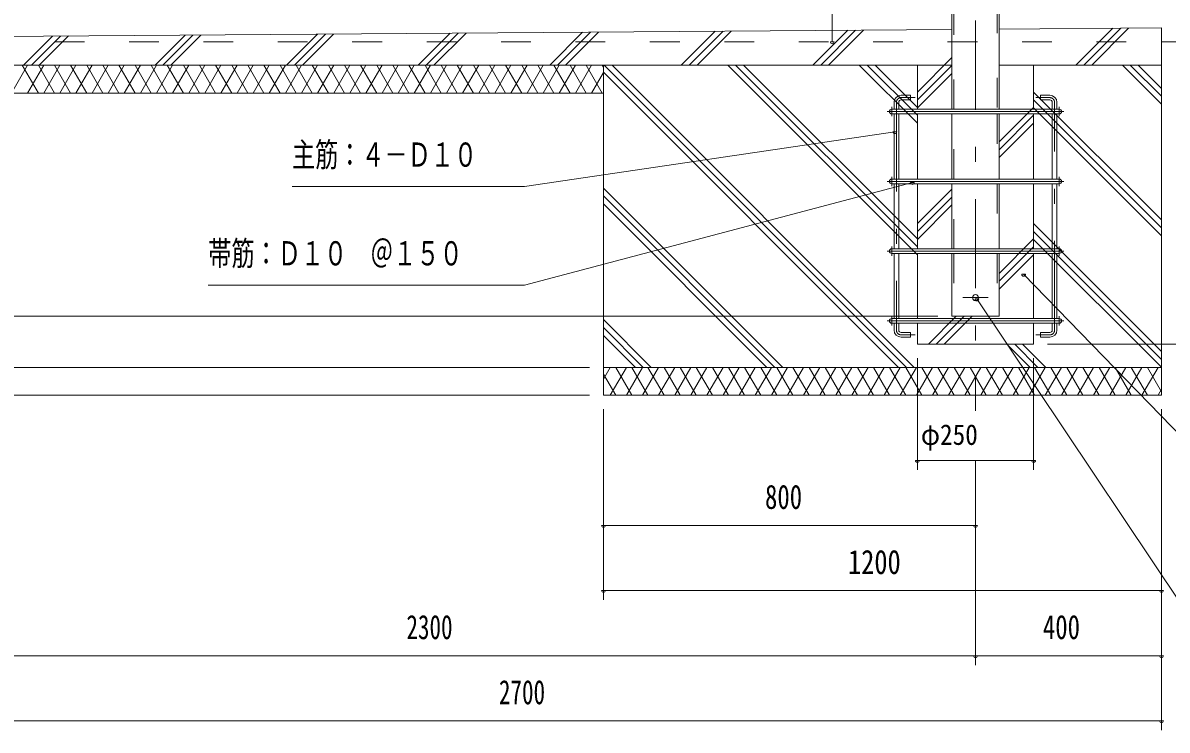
# Model space of a CAD drawing. Units: millimetres, scale not verified, with parts at other scales. Extents: x -25898 to 25908, y -10500 to 10500.
# Drawn here: x 16338 to 22488, y -2455 to 1347 of the extents above; entities that cross this region are included whole.
import ezdxf
from ezdxf.enums import TextEntityAlignment as Align

# ---------------------------------------------------------------- set-up
doc = ezdxf.new("R2010")
doc.units = ezdxf.units.MM
doc.header["$LTSCALE"] = 40
doc.linetypes.add('USER2', pattern=[10, 4, -6])
doc.linetypes.add('USER3', pattern=[24, 12, -5, 2, -5])
for name, color, linetype, lineweight in [('0-6_2-02BOLD', 7, 'Continuous', 18), ('0-7_2-12HIDDEN', 3, 'USER2', 18), ('0-8_2-22CENTER', 3, 'USER3', 18), ('0-A_2-52DIM', 3, 'Continuous', 18), ('0-B_2-62HATCH', 2, 'Continuous', 18)]:
    doc.layers.add(name, color=color, linetype=linetype, lineweight=lineweight)
doc.styles.add('ＭＳ ゴシック', font='')
doc.styles.get('ＭＳ ゴシック').set_extended_font_data('MS Gothic')

msp = doc.modelspace()

# ---------------------------------------------------------------- linework, layer by layer
at = {"layer": '0-6_2-02BOLD'}
for p, q in [((21331.28, 882.43), (21331.28, 1851.43)), ((21585.28, 1851.43), (21585.28, 882.43)), ((15708.28, 1269.93), (21331.28, 1311.58)), ((22458.28, 1244.93), (22833.28, 1244.93)), ((21331.28, 1119.93), (15708.28, 1119.93)), ((21145.78, 882.43), (21145.78, 1119.93)), ((21585.28, 1119.93), (22458.28, 1119.93)), ((21770.78, 1119.93), (21770.78, 882.43)), ((21858.28, 932.43), (21808.28, 932.43)), ((21008.28, 882.43), (21458.28, 882.43)), ((21020.78, 919.93), (21020.78, 882.43)), ((21045.78, 882.43), (21045.78, 919.93)), ((21458.28, 882.43), (21908.28, 882.43)), ((21870.78, 919.93), (21870.78, 882.43)), ((21895.78, 882.43), (21895.78, 919.93)), ((21008.28, 857.43), (21458.28, 857.43)), ((21020.78, 507.43), (21020.78, 857.43)), ((21045.78, 507.43), (21045.78, 857.43)), ((21145.78, 507.43), (21145.78, 857.43)), ((21331.28, 507.43), (21331.28, 857.43)), ((21458.28, 857.43), (21908.28, 857.43)), ((21585.28, 857.43), (21585.28, 507.43)), ((21770.78, 857.43), (21770.78, 507.43)), ((21870.78, 857.43), (21870.78, 507.43)), ((21895.78, 857.43), (21895.78, 507.43)), ((21008.28, 482.43), (21458.28, 482.43)), ((21020.78, 132.43), (21020.78, 482.43)), ((21045.78, 132.43), (21045.78, 482.43)), ((21145.78, 132.43), (21145.78, 482.43)), ((21331.28, 132.43), (21331.28, 482.43)), ((21458.28, 482.43), (21908.28, 482.43)), ((21585.28, 482.43), (21585.28, 132.43)), ((21770.78, 482.43), (21770.78, 132.43)), ((21870.78, 482.43), (21870.78, 132.43)), ((21895.78, 482.43), (21895.78, 132.43)), ((21008.28, 107.43), (21458.28, 107.43)), ((21020.78, -242.57), (21020.78, 107.43)), ((21045.78, -242.57), (21045.78, 107.43)), ((21145.78, -242.57), (21145.78, 107.43)), ((21458.28, 107.43), (21908.28, 107.43)), ((21770.78, 107.43), (21770.78, -242.57)), ((21870.78, 107.43), (21870.78, -242.57)), ((21895.78, 107.43), (21895.78, -242.57)), ((21020.78, -267.57), (21020.78, -305.07)), ((21045.78, -305.07), (21045.78, -267.57)), ((21870.78, -267.57), (21870.78, -305.07)), ((21895.78, -305.07), (21895.78, -267.57)), ((21058.28, -317.57), (21108.28, -317.57)), ((22458.28, -505.07), (19458.28, -505.07))]:
    msp.add_line(p, q, dxfattribs=at)
for points in [[(19458.28, 1119.93), (19458.28, -655.07), (22458.28, -655.07), (22458.28, 1319.93), (21585.28, 1313.46)], [(15708.28, 1269.93), (15708.28, 969.93), (19458.28, 969.93)], [(21058.28, 932.43), (21108.28, 932.43), (21108.28, 957.43), (21058.28, 957.43)], [(21808.28, 932.43), (21808.28, 957.43), (21858.28, 957.43)], [(21908.28, 507.43), (21458.28, 507.43), (21008.28, 507.43)], [(21908.28, 132.43), (21458.28, 132.43), (21008.28, 132.43)], [(21585.28, 107.43), (21585.28, -230.07), (21331.28, -230.07), (21331.28, 107.43)], [(21908.28, -242.57), (21458.28, -242.57), (21008.28, -242.57)], [(21908.28, -267.57), (21458.28, -267.57), (21008.28, -267.57)], [(21770.78, -267.57), (21770.78, -380.07), (21145.78, -380.07), (21145.78, -267.57)], [(21108.28, -317.57), (21108.28, -342.57), (21058.28, -342.57)], [(21858.28, -317.57), (21808.28, -317.57), (21808.28, -342.57), (21858.28, -342.57)]]:
    msp.add_lwpolyline(points, dxfattribs=at)
msp.add_circle((21458.28, -130.07), 16.25, dxfattribs=at)
for centre, radius, start, end in [((21058.28, 919.93), 37.5, 90, 180), ((21058.28, 919.93), 12.5, 90, 180), ((21858.28, 919.93), 37.5, 0, 90), ((21858.28, 919.93), 12.5, 0, 90), ((21008.28, 869.93), 12.5, 90, 270), ((21908.28, 869.93), 12.5, 270, 90), ((21008.28, 494.93), 12.5, 90, 270), ((21908.28, 494.93), 12.5, 270, 90), ((21008.28, 119.93), 12.5, 90, 270), ((21908.28, 119.93), 12.5, 270, 90), ((21008.28, -255.07), 12.5, 90, 270), ((21908.28, -255.07), 12.5, 270, 90), ((21058.28, -305.07), 37.5, 180, 270), ((21058.28, -305.07), 12.5, 180, 270), ((21858.28, -305.07), 37.5, 270, 0), ((21858.28, -305.07), 12.5, 270, 0)]:
    msp.add_arc(centre, radius, start, end, dxfattribs=at)
at = {"layer": '0-7_2-12HIDDEN'}
for p, q in [((21341.78, 882.43), (21341.78, 1851.43)), ((21574.78, 1851.43), (21574.78, 882.43)), ((15708.28, 1244.93), (22458.28, 1244.93)), ((21341.78, 507.43), (21341.78, 857.43)), ((21574.78, 857.43), (21574.78, 507.43)), ((21341.78, 132.43), (21341.78, 482.43)), ((21574.78, 482.43), (21574.78, 132.43)), ((21341.78, 107.43), (21341.78, -230.07)), ((21574.78, 107.43), (21574.78, -230.07))]:
    msp.add_line(p, q, dxfattribs=at)
at = {"layer": '0-8_2-22CENTER'}
for p, q in [((21458.28, 6159.93), (21458.28, -738.67)), ((21058.28, 944.93), (21133.28, 944.93)), ((21858.28, 944.93), (21783.28, 944.93)), ((21458.28, 869.93), (20983.28, 869.93)), ((21008.28, 894.93), (21008.28, 844.93)), ((21033.28, 919.93), (21033.28, -305.07)), ((21458.28, 869.93), (21933.28, 869.93)), ((21883.28, -305.07), (21883.28, 919.93)), ((21908.28, 844.93), (21908.28, 894.93)), ((21458.28, 494.93), (20983.28, 494.93)), ((21008.28, 519.93), (21008.28, 469.93)), ((21458.28, 494.93), (21933.28, 494.93)), ((21908.28, 519.93), (21908.28, 469.93)), ((21008.28, 144.93), (21008.28, 94.93)), ((21908.28, 144.93), (21908.28, 94.93)), ((21458.28, 119.93), (20983.28, 119.93)), ((21458.28, 119.93), (21933.28, 119.93)), ((21526.28, -130.07), (21390.28, -130.07)), ((21008.28, -230.07), (21008.28, -280.07)), ((21908.28, -230.07), (21908.28, -280.07)), ((21458.28, -255.07), (20983.28, -255.07)), ((21458.28, -255.07), (21933.28, -255.07)), ((21058.28, -330.07), (21133.28, -330.07)), ((21858.28, -330.07), (21783.28, -330.07))]:
    msp.add_line(p, q, dxfattribs=at)
for centre, start, end in [((21058.28, 919.93), 90, 180), ((21858.28, 919.93), 0, 90), ((21058.28, -305.07), 180, 270), ((21858.28, -305.07), 270, 0)]:
    msp.add_arc(centre, 25, start, end, dxfattribs=at)
at = {"layer": '0-A_2-52DIM'}
for p, q in [((20688.28, 2069.93), (20688.28, 1244.93)), ((20698.28, 1244.93), (20678.28, 1244.93)), ((21034.57, 761.51), (21014.57, 761.51)), ((21129.49, 488.17), (21109.49, 488.17)), ((21726.95, -4.87), (21706.95, -4.87)), ((21475.82, -137.37), (21455.82, -137.37)), ((21256.28, -230.07), (14233.28, -230.07)), ((23583.28, -380.07), (21845.78, -380.07)), ((21145.78, -455.07), (21145.78, -1055.07)), ((21770.78, -1055.07), (21770.78, -455.07)), ((19383.28, -505.07), (13883.28, -505.07)), ((13883.28, -655.07), (19383.28, -655.07)), ((19458.28, -730.07), (19458.28, -1755.07)), ((22458.28, -2455.07), (22458.28, -730.07)), ((21155.78, -1005.07), (21135.78, -1005.07)), ((21145.78, -1005.07), (21770.78, -1005.07)), ((21458.28, -1005.07), (21458.28, -2105.07)), ((21780.78, -1005.07), (21760.78, -1005.07)), ((19468.28, -1355.07), (19448.28, -1355.07)), ((21458.28, -1355.07), (19458.28, -1355.07)), ((21468.28, -1355.07), (21448.28, -1355.07)), ((19468.28, -1705.07), (19448.28, -1705.07)), ((19458.28, -1705.07), (22458.28, -1705.07)), ((22468.28, -1705.07), (22448.28, -1705.07)), ((22458.28, -2055.07), (15708.28, -2055.07)), ((21468.28, -2055.07), (21448.28, -2055.07)), ((22468.28, -2055.07), (22448.28, -2055.07)), ((15708.28, -2405.07), (22458.28, -2405.07)), ((22468.28, -2405.07), (22448.28, -2405.07))]:
    msp.add_line(p, q, dxfattribs=at)
for points in [[(21024.57, 761.51), (19034.39, 466.7), (17784.39, 466.7)], [(17334.39, -63.93), (19034.39, -63.93), (21119.49, 488.17)], [(24433.28, -1205.07), (22883.28, -1205.07), (21716.95, -4.87)], [(21465.82, -137.37), (22883.28, -2255.07), (24883.28, -2255.07)]]:
    msp.add_lwpolyline(points, dxfattribs=at)
for centre in [(20688.28, 1244.93), (21024.57, 761.51), (21119.49, 488.17), (21716.95, -4.87), (21465.82, -137.37), (21145.78, -1005.07), (21770.78, -1005.07), (19458.28, -1355.07), (21458.28, -1355.07), (19458.28, -1705.07), (22458.28, -1705.07), (21458.28, -2055.07), (22458.28, -2055.07), (22458.28, -2405.07)]:
    msp.add_arc(centre, 10, 180, 0, dxfattribs=at)
at = {"layer": '0-B_2-62HATCH'}
for p, q in [((18504.85, 1119.93), (18676.84, 1291.92)), ((18547.28, 1119.93), (18719.59, 1292.24)), ((19169.53, 1119.93), (19346.48, 1296.88)), ((19389.23, 1297.2), (19211.96, 1119.93)), ((19254.39, 1119.93), (19431.97, 1297.51)), ((19876.64, 1119.93), (20058.87, 1302.16)), ((20101.61, 1302.47), (19919.07, 1119.93)), ((19961.49, 1119.93), (20144.36, 1302.79)), ((20583.75, 1119.93), (20771.25, 1307.43)), ((20813.99, 1307.75), (20626.17, 1119.93)), ((20668.6, 1119.93), (20856.74, 1308.07)), ((21997.96, 1119.93), (22196.02, 1317.99)), ((22238.76, 1318.31), (22040.39, 1119.93)), ((22082.81, 1119.93), (22281.51, 1318.62)), ((16341.11, 1119.93), (16496.95, 1275.77)), ((16539.69, 1276.09), (16383.53, 1119.93)), ((16425.96, 1119.93), (16582.43, 1276.41)), ((17048.21, 1119.93), (17209.33, 1281.05)), ((17252.07, 1281.37), (17090.64, 1119.93)), ((17294.82, 1281.68), (17133.07, 1119.93)), ((17755.32, 1119.93), (17921.72, 1286.33)), ((17964.46, 1286.64), (17797.75, 1119.93)), ((17840.17, 1119.93), (18007.2, 1286.96)), ((18634.1, 1291.6), (18462.43, 1119.93)), ((16363.16, 1119.93), (16276.56, 969.93)), ((16420.89, 969.93), (16334.29, 1119.93)), ((16363.16, 969.93), (16449.76, 1119.93)), ((16507.5, 969.93), (16420.89, 1119.93)), ((16536.36, 1119.93), (16449.76, 969.93)), ((16507.5, 1119.93), (16594.1, 969.93)), ((16622.97, 1119.93), (16536.36, 969.93)), ((16680.7, 969.93), (16594.1, 1119.93)), ((16622.97, 969.93), (16709.57, 1119.93)), ((16680.7, 1119.93), (16767.31, 969.93)), ((16796.17, 1119.93), (16709.57, 969.93)), ((16853.91, 969.93), (16767.31, 1119.93)), ((16796.17, 969.93), (16882.77, 1119.93)), ((16853.91, 1119.93), (16940.51, 969.93)), ((16969.38, 1119.93), (16882.77, 969.93)), ((17027.11, 969.93), (16940.51, 1119.93)), ((16969.38, 969.93), (17055.98, 1119.93)), ((17113.72, 969.93), (17027.11, 1119.93)), ((17142.58, 1119.93), (17055.98, 969.93)), ((17113.72, 1119.93), (17200.32, 969.93)), ((17229.19, 1119.93), (17142.58, 969.93)), ((17286.92, 969.93), (17200.32, 1119.93)), ((17229.19, 969.93), (17315.79, 1119.93)), ((17286.92, 1119.93), (17373.52, 969.93)), ((17402.39, 1119.93), (17315.79, 969.93)), ((17460.12, 969.93), (17373.52, 1119.93)), ((17402.39, 969.93), (17488.99, 1119.93)), ((17460.13, 1119.93), (17546.73, 969.93)), ((17575.6, 1119.93), (17488.99, 969.93)), ((17633.33, 969.93), (17546.73, 1119.93)), ((17575.6, 969.93), (17662.2, 1119.93)), ((17633.33, 1119.93), (17719.93, 969.93)), ((17748.8, 1119.93), (17662.2, 969.93)), ((17806.54, 969.93), (17719.93, 1119.93)), ((17748.8, 969.93), (17835.41, 1119.93)), ((17806.54, 1119.93), (17893.14, 969.93)), ((17922.01, 1119.93), (17835.4, 969.93)), ((17979.74, 969.93), (17893.14, 1119.93)), ((17922.01, 969.93), (18008.61, 1119.93)), ((17979.74, 1119.93), (18066.34, 969.93)), ((18095.21, 1119.93), (18008.61, 969.93)), ((18152.95, 969.93), (18066.34, 1119.93)), ((18095.21, 969.93), (18181.81, 1119.93)), ((18152.95, 1119.93), (18239.55, 969.93)), ((18268.42, 1119.93), (18181.82, 969.93)), ((18326.15, 969.93), (18239.55, 1119.93)), ((18268.42, 969.93), (18355.02, 1119.93)), ((18326.15, 1119.93), (18412.76, 969.93)), ((18441.62, 1119.93), (18355.02, 969.93)), ((18499.36, 969.93), (18412.76, 1119.93)), ((18441.62, 969.93), (18528.22, 1119.93)), ((18585.96, 969.93), (18499.36, 1119.93)), ((18614.83, 1119.93), (18528.22, 969.93)), ((18672.56, 969.93), (18585.96, 1119.93)), ((18701.43, 1119.93), (18614.83, 969.93)), ((18759.17, 969.93), (18672.56, 1119.93)), ((18788.03, 1119.93), (18701.43, 969.93)), ((18759.17, 1119.93), (18845.77, 969.93)), ((18874.64, 1119.93), (18788.03, 969.93)), ((18932.37, 969.93), (18845.77, 1119.93)), ((18874.64, 969.93), (18961.24, 1119.93)), ((18932.37, 1119.93), (19018.97, 969.93)), ((19047.84, 1119.93), (18961.24, 969.93)), ((19105.58, 969.93), (19018.97, 1119.93)), ((19047.84, 969.93), (19134.44, 1119.93)), ((19105.58, 1119.93), (19192.18, 969.93)), ((19221.05, 1119.93), (19134.44, 969.93)), ((19192.18, 1119.93), (19278.78, 969.93)), ((19221.05, 969.93), (19307.65, 1119.93)), ((19365.38, 969.93), (19278.78, 1119.93)), ((19307.65, 969.93), (19394.25, 1119.93)), ((19365.39, 1119.93), (19451.99, 969.93)), ((19451.99, 1119.93), (19458.28, 1109.02)), ((19461.96, 1119.93), (21086.96, -505.07)), ((21129.38, -505.07), (19504.38, 1119.93)), ((21145.78, 100.79), (20126.64, 1119.93)), ((20169.06, 1119.93), (21145.78, 143.22)), ((21145.78, 185.64), (20211.49, 1119.93)), ((20833.75, 1119.93), (21145.78, 807.9)), ((20876.17, 1119.93), (21145.78, 850.32)), ((21145.78, 892.75), (20918.6, 1119.93)), ((21145.78, 974.85), (21331.28, 1160.35)), ((21331.28, 1117.93), (21145.78, 932.43)), ((22247.96, 1119.93), (22458.28, 909.61)), ((22290.38, 1119.93), (22458.28, 952.04)), ((22458.28, 994.46), (22332.81, 1119.93)), ((19458.28, 1080.84), (19394.25, 969.93)), ((21044.53, -505.07), (19458.28, 1081.18)), ((21145.78, 890), (21331.28, 1075.5)), ((21770.78, 974.85), (22458.28, 287.36)), ((22458.28, 244.93), (21770.78, 932.43)), ((21770.78, 892.75), (21585.28, 707.25)), ((22458.28, 202.5), (21770.78, 890)), ((21585.28, 664.82), (21770.78, 850.32)), ((21770.78, 807.9), (21585.28, 622.4)), ((20422.28, -505.07), (19458.28, 458.92)), ((21331.28, 453.25), (21145.78, 267.75)), ((19458.28, 416.5), (20379.85, -505.07)), ((19458.28, 374.07), (20337.42, -505.07)), ((21145.78, 225.32), (21331.28, 410.82)), ((21331.28, 368.39), (21145.78, 182.89)), ((21770.78, 267.75), (22458.28, -419.75)), ((21770.78, 185.64), (21585.28, 0.14)), ((22458.28, -462.18), (21770.78, 225.32)), ((21585.28, -42.28), (21770.78, 143.22)), ((22458.28, -504.6), (21770.78, 182.89)), ((21770.78, 100.79), (21585.28, -84.71)), ((21355.07, -230.07), (21205.07, -380.07)), ((21247.49, -380.07), (21397.49, -230.07)), ((21439.92, -230.07), (21289.92, -380.07)), ((19715.17, -505.07), (19458.28, -248.18)), ((19458.28, -290.61), (19672.74, -505.07)), ((19630.32, -505.07), (19458.28, -333.03)), ((21751.64, -505.07), (21626.64, -380.07)), ((21669.06, -380.07), (21794.06, -505.07)), ((21836.49, -505.07), (21711.49, -380.07)), ((19495.29, -505.07), (19458.28, -569.16)), ((19458.28, -540.98), (19524.15, -655.07)), ((19495.29, -655.07), (19581.89, -505.07)), ((19610.76, -655.07), (19524.15, -505.07)), ((19668.49, -505.07), (19581.89, -655.07)), ((19610.76, -505.07), (19697.36, -655.07)), ((19668.49, -655.07), (19755.1, -505.07)), ((19783.96, -655.07), (19697.36, -505.07)), ((19841.7, -505.07), (19755.1, -655.07)), ((19783.96, -505.07), (19870.57, -655.07)), ((19841.7, -655.07), (19928.3, -505.07)), ((19957.17, -655.07), (19870.57, -505.07)), ((20014.9, -505.07), (19928.3, -655.07)), ((19957.17, -505.07), (20043.77, -655.07)), ((20014.9, -655.07), (20101.51, -505.07)), ((20130.37, -655.07), (20043.77, -505.07)), ((20188.11, -505.07), (20101.51, -655.07)), ((20130.37, -505.07), (20216.98, -655.07)), ((20188.11, -655.07), (20274.71, -505.07)), ((20303.58, -655.07), (20216.98, -505.07)), ((20361.31, -505.07), (20274.71, -655.07)), ((20303.58, -505.07), (20390.18, -655.07)), ((20361.31, -655.07), (20447.92, -505.07)), ((20390.18, -505.07), (20476.78, -655.07)), ((20447.92, -655.07), (20534.52, -505.07)), ((20563.39, -655.07), (20476.78, -505.07)), ((20621.12, -505.07), (20534.52, -655.07)), ((20563.39, -505.07), (20649.99, -655.07)), ((20621.12, -655.07), (20707.72, -505.07)), ((20736.59, -655.07), (20649.99, -505.07)), ((20794.33, -505.07), (20707.72, -655.07)), ((20736.59, -505.07), (20823.19, -655.07)), ((20794.33, -655.07), (20880.93, -505.07)), ((20909.8, -655.07), (20823.19, -505.07)), ((20967.53, -505.07), (20880.93, -655.07)), ((20909.8, -505.07), (20996.4, -655.07)), ((20967.53, -655.07), (21054.13, -505.07)), ((21083, -655.07), (20996.4, -505.07)), ((21140.74, -505.07), (21054.13, -655.07)), ((21083, -505.07), (21169.6, -655.07)), ((21140.74, -655.07), (21227.34, -505.07)), ((21169.6, -505.07), (21256.21, -655.07)), ((21227.34, -655.07), (21313.94, -505.07)), ((21256.21, -505.07), (21342.81, -655.07)), ((21313.94, -655.07), (21400.54, -505.07)), ((21342.81, -505.07), (21429.41, -655.07)), ((21400.54, -655.07), (21487.15, -505.07)), ((21429.41, -505.07), (21516.01, -655.07)), ((21487.15, -655.07), (21573.75, -505.07)), ((21516.01, -505.07), (21602.62, -655.07)), ((21573.75, -655.07), (21660.35, -505.07)), ((21602.62, -505.07), (21689.22, -655.07)), ((21660.35, -655.07), (21746.95, -505.07)), ((21689.22, -505.07), (21775.82, -655.07)), ((21746.95, -655.07), (21833.56, -505.07)), ((21775.82, -505.07), (21862.42, -655.07)), ((21833.56, -655.07), (21920.16, -505.07)), ((21862.42, -505.07), (21949.03, -655.07)), ((21920.16, -655.07), (22006.76, -505.07)), ((21949.03, -505.07), (22035.63, -655.07)), ((22006.76, -655.07), (22093.36, -505.07)), ((22035.63, -505.07), (22122.23, -655.07)), ((22093.36, -655.07), (22179.97, -505.07)), ((22122.23, -505.07), (22208.83, -655.07)), ((22179.97, -655.07), (22266.57, -505.07)), ((22208.83, -505.07), (22295.44, -655.07)), ((22266.57, -655.07), (22353.17, -505.07)), ((22295.44, -505.07), (22382.04, -655.07)), ((22353.17, -655.07), (22439.78, -505.07)), ((22382.04, -505.07), (22458.28, -637.12)), ((22458.28, -623.02), (22439.78, -655.07))]:
    msp.add_line(p, q, dxfattribs=at)

# ---------------------------------------------------------------- texts
at = {"layer": '0-A_2-52DIM', "color": 7, "style": 'ＭＳ ゴシック'}
for s, height, width, p in [('主筋：４－Ｄ１０', 130.2, 0.7, (17784.39, 534.47)), ('帯筋：Ｄ１０\u3000＠１５０', 130.2, 0.7, (17334.39, 3.84)), ('φ250', 110.7, 0.9, (21164.53, -955.07)), ('800', 130.2, 0.75, (20326.87, -1305.07)), ('1200', 130.2, 0.8, (20772.89, -1655.07)), ('2300', 130.2, 0.7, (18399.34, -2005.07)), ('400', 130.2, 0.75, (21820.65, -2005.07)), ('2700', 130.2, 0.7, (18896.68, -2355.07))]:
    msp.add_text(s, height=height, dxfattribs=dict(at, width=width)).set_placement(p, align=Align.BOTTOM_LEFT)

doc.saveas('drawing.dxf')
